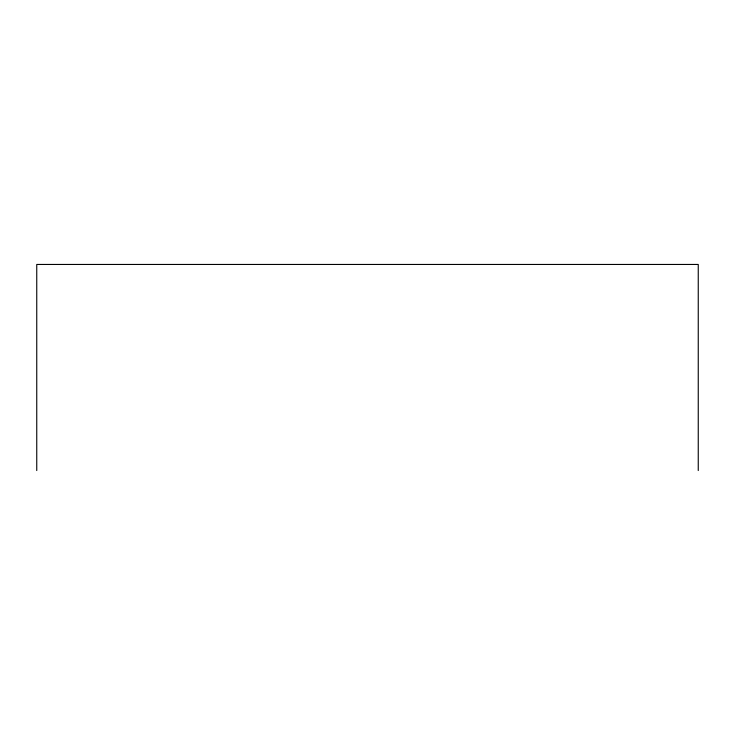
<?xml version="1.0" encoding="UTF-8"?>
<svg xmlns="http://www.w3.org/2000/svg" width="735" height="735" viewBox="0 0 735 735"><rect width="100%" height="100%" fill="white"/><g stroke="black" fill="none" stroke-linecap="round" stroke-linejoin="round"><path stroke-width="1.1" d="M698.25 470.547L698.25 264.453L36.75 264.453L36.75 470.547"/></g></svg>
